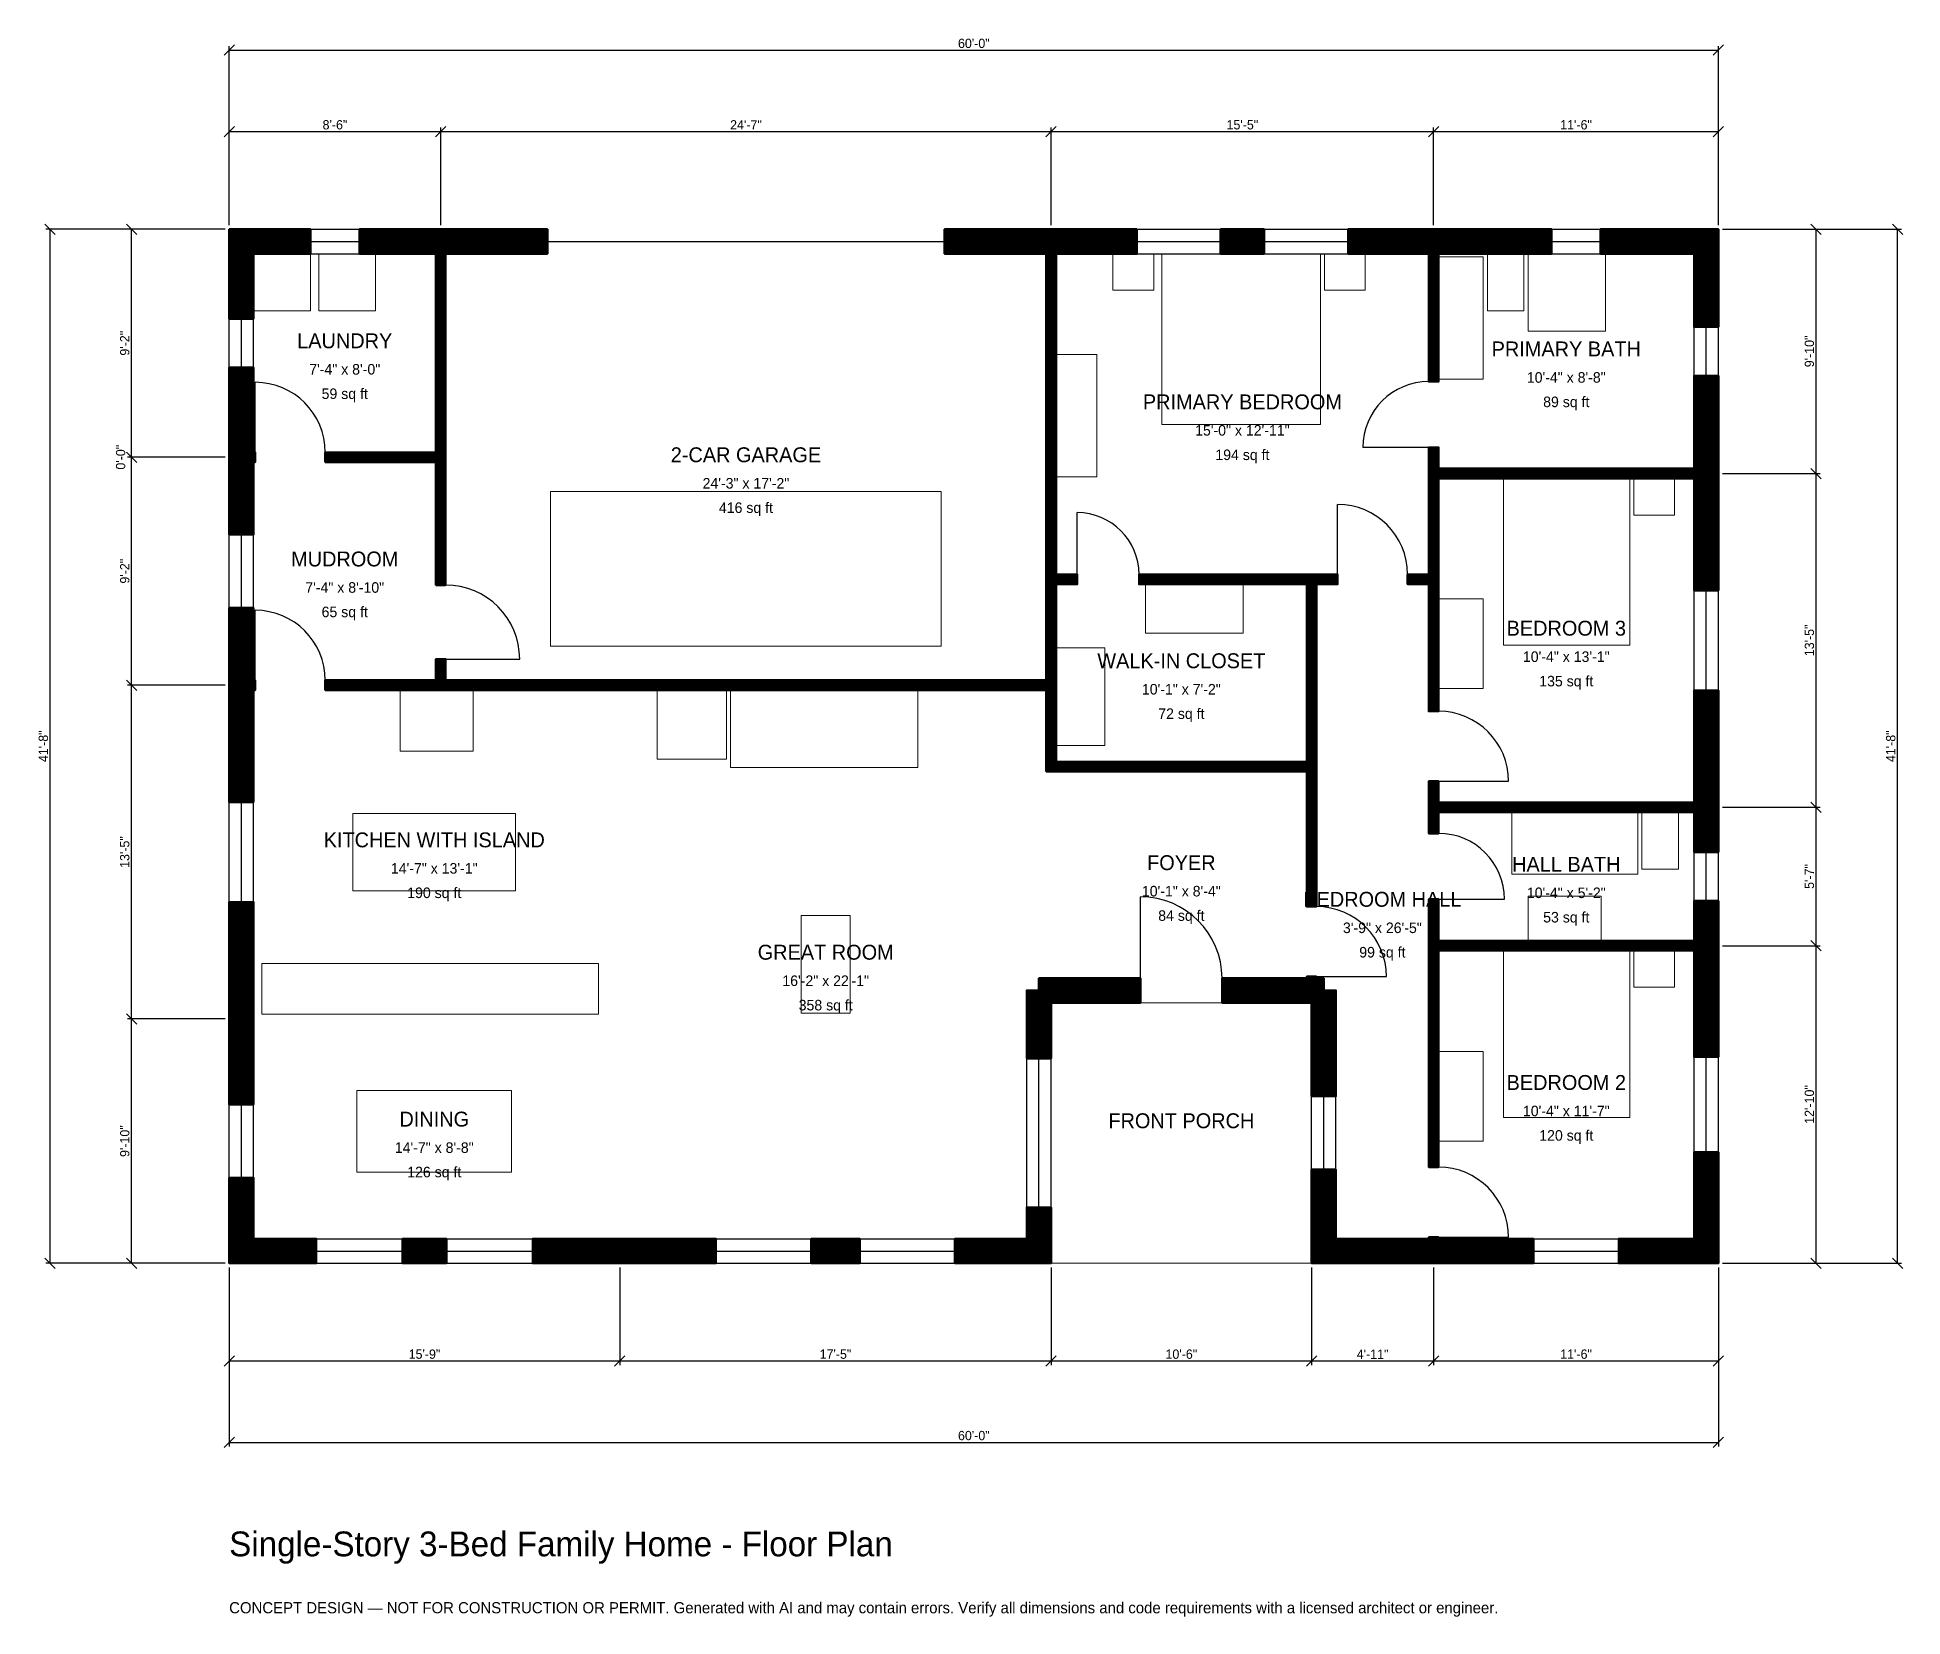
# Model space of a CAD drawing. Header units: inches. Extents: x -93 to 810, y -171 to 593.
import ezdxf
from ezdxf.enums import TextEntityAlignment as Align

# ---------------------------------------------------------------- set-up
doc = ezdxf.new("R2010")
doc.units = ezdxf.units.IN
doc.header["$MEASUREMENT"] = 0
doc.linetypes.add('DASHED', pattern=[0.6, 0.5, -0.1])
for name, color, linetype, lineweight in [('A-ANNO-DIMS', 1, 'Continuous', 13), ('A-ANNO-TEXT', 7, 'Continuous', 18), ('A-AREA-IDEN', 7, 'Continuous', 18), ('A-DOOR', 2, 'Continuous', 25), ('A-FLOR-FIXT', 9, 'Continuous', 13), ('A-FURN', 9, 'Continuous', 13), ('A-GLAZ', 4, 'Continuous', 25), ('A-SITE-PAVE', 8, 'Continuous', 13), ('A-WALL', 7, 'Continuous', 50), ('A-WALL-PATT', 8, 'Continuous', 13)]:
    doc.layers.add(name, color=color, linetype=linetype, lineweight=lineweight)
doc.dimstyles.new('PLAN', dxfattribs={"dimtxt": 4.5, "dimasz": 3, "dimexe": 2, "dimexo": 2, "dimgap": 1, "dimtad": 1, "dimdec": 0, "dimlunit": 4, "dimtsz": 2.5, "dimcen": 2.5, "dimclrd": 1, "dimclre": 1, "dimazin": 3, "dimtfac": 1, "dimtmove": 0, "dimatfit": 3})

msp = doc.modelspace()

# ---------------------------------------------------------------- hatches: boundary and pattern name
at = {"layer": 'A-WALL-PATT'}
h = msp.add_hatch(dxfattribs=at)
h.set_pattern_fill('ANSI31', color=8, scale=0.8)
h.paths.add_polyline_path([(351.1155, 0), (351.1155, 11.811), (385.8268, 11.811), (385.8268, 26.9685), (397.6378, 26.9685), (397.6378, 11.811), (397.6378, 11.811), (397.6378, 0), (397.6378, 0), (397.6378, 0), (385.8268, 0), (385.8268, 0), (351.1155, 0)])
h.paths.add_polyline_path([(281.5617, 0), (281.5617, 11.811), (305.0525, 11.811), (305.0525, 0), (281.5617, 0)])
h.paths.add_polyline_path([(194.8819, 0), (183.0709, 0), (146.8504, 0), (146.8504, 11.811), (183.0709, 11.811), (194.8819, 11.811), (235.4987, 11.811), (235.4987, 0), (194.8819, 0)])
h.paths.add_polyline_path([(83.8583, 0), (83.8583, 11.811), (105.1181, 11.811), (105.1181, 0), (83.8583, 0)])
h.paths.add_polyline_path([(11.811, 0), (11.811, 0), (0, 0), (0, 0), (0, 0), (0, 0), (0, 11.811), (0, 11.811), (0, 41.3386), (11.811, 41.3386), (11.811, 11.811), (42.126, 11.811), (42.126, 0), (11.811, 0)])
h.paths.add_polyline_path([(0, 112.2047), (0, 124.0157), (0, 174.6063), (11.811, 174.6063), (11.811, 124.0157), (11.811, 112.2047), (11.811, 76.7717), (0, 76.7717), (0, 112.2047)])
h.paths.add_polyline_path([(0, 273.622), (0, 277.1654), (0, 277.1654), (0, 281.8898), (0, 281.8898), (0, 285.4331), (0, 316.9291), (11.811, 316.9291), (11.811, 285.4331), (11.811, 281.8898), (12.5984, 281.8898), (12.5984, 277.1654), (11.811, 277.1654), (11.811, 273.622), (11.811, 223.0315), (0, 223.0315), (0, 273.622)])
h.paths.add_polyline_path([(0, 383.8583), (0, 387.4016), (0, 387.4016), (0, 392.126), (0, 392.126), (0, 395.6693), (0, 433.0709), (11.811, 433.0709), (11.811, 395.6693), (11.811, 392.126), (12.5984, 392.126), (12.5984, 387.4016), (11.811, 387.4016), (11.811, 383.8583), (11.811, 352.3622), (0, 352.3622), (0, 383.8583)])
h.paths.add_polyline_path([(0, 488.189), (0, 488.189), (0, 500), (0, 500), (0, 500), (11.811, 500), (11.811, 500), (39.3701, 500), (39.3701, 488.189), (11.811, 488.189), (11.811, 456.6929), (0, 456.6929), (0, 488.189)])
h.paths.add_polyline_path([(96.4567, 500), (100, 500), (100, 500), (104.7244, 500), (104.7244, 500), (108.2677, 500), (153.937, 500), (153.937, 488.189), (108.2677, 488.189), (104.7244, 488.189), (104.7244, 392.126), (104.7244, 387.4016), (104.7244, 387.4016), (104.7244, 327.9528), (100, 327.9528), (100, 387.4016), (46.4567, 387.4016), (46.4567, 392.126), (100, 392.126), (100, 488.189), (96.4567, 488.189), (62.9921, 488.189), (62.9921, 500), (96.4567, 500)])
h.paths.add_polyline_path([(391.7323, 500), (395.2756, 500), (395.2756, 500), (400, 500), (400, 500), (403.5433, 500), (439.042, 500), (439.042, 488.189), (403.5433, 488.189), (400, 488.189), (400, 333.0709), (410.2362, 333.0709), (410.2362, 328.3465), (400, 328.3465), (400, 281.8898), (400, 277.1654), (400, 242.5197), (521.2598, 242.5197), (521.2598, 328.3465), (440.1575, 328.3465), (440.1575, 333.0709), (521.2598, 333.0709), (521.2598, 333.0709), (536.2205, 333.0709), (536.2205, 328.3465), (525.9843, 328.3465), (525.9843, 328.3465), (525.9843, 242.5197), (525.9843, 237.7953), (525.9843, 172.4409), (521.2598, 172.4409), (521.2598, 237.7953), (400, 237.7953), (395.2756, 237.7953), (395.2756, 242.5197), (395.2756, 277.1654), (191.3386, 277.1654), (186.6142, 277.1654), (104.7244, 277.1654), (100, 277.1654), (46.4567, 277.1654), (46.4567, 281.8898), (100, 281.8898), (100, 292.126), (104.7244, 292.126), (104.7244, 281.8898), (186.6142, 281.8898), (191.3386, 281.8898), (395.2756, 281.8898), (395.2756, 328.3465), (395.2756, 328.3465), (395.2756, 333.0709), (395.2756, 488.189), (391.7323, 488.189), (346.063, 488.189), (346.063, 500), (391.7323, 500)])
h.paths.add_polyline_path([(500.7218, 500), (500.7218, 488.189), (479.5932, 488.189), (479.5932, 500), (500.7218, 500)])
h.paths.add_polyline_path([(576.7717, 500), (580.315, 500), (580.315, 500), (585.0394, 500), (585.0394, 500), (588.5827, 500), (639.7638, 500), (639.7638, 488.189), (588.5827, 488.189), (585.0394, 488.189), (585.0394, 426.378), (580.315, 426.378), (580.315, 488.189), (576.7717, 488.189), (541.273, 488.189), (541.273, 500), (576.7717, 500)])
h.paths.add_polyline_path([(708.6614, 500), (708.6614, 500), (720.4724, 500), (720.4724, 500), (720.4725, 500), (720.4725, 488.189), (720.4724, 488.189), (720.4724, 452.7559), (708.6614, 452.7559), (708.6614, 488.189), (663.3858, 488.189), (663.3858, 500), (708.6614, 500)])
h.paths.add_polyline_path([(720.4724, 387.7953), (720.4724, 384.252), (720.4725, 384.252), (720.4725, 379.5276), (720.4724, 379.5276), (720.4724, 375.9843), (720.4724, 325.3937), (708.6614, 325.3937), (708.6614, 375.9843), (708.6614, 379.5276), (585.0394, 379.5276), (585.0394, 333.0709), (585.0394, 328.3465), (585.0394, 266.9291), (580.315, 266.9291), (580.315, 328.3465), (570.0787, 328.3465), (570.0787, 333.0709), (580.315, 333.0709), (580.315, 379.5276), (580.315, 384.252), (580.315, 394.4882), (585.0394, 394.4882), (585.0394, 384.252), (708.6614, 384.252), (708.6614, 387.7953), (708.6614, 429.1339), (720.4724, 429.1339), (720.4724, 387.7953)])
h.paths.add_polyline_path([(720.4724, 226.378), (720.4724, 222.8346), (720.4725, 222.8346), (720.4725, 218.1102), (720.4724, 218.1102), (720.4724, 214.5669), (720.4724, 198.8189), (708.6614, 198.8189), (708.6614, 214.5669), (708.6614, 218.1102), (585.0394, 218.1102), (585.0394, 207.874), (580.315, 207.874), (580.315, 218.1102), (580.315, 222.8346), (580.315, 233.0709), (585.0394, 233.0709), (585.0394, 222.8346), (708.6614, 222.8346), (708.6614, 226.378), (708.6614, 276.9685), (720.4724, 276.9685), (720.4724, 226.378)])
h.paths.add_polyline_path([(720.4724, 159.4488), (720.4724, 155.9055), (720.4725, 155.9055), (720.4725, 151.1811), (720.4724, 151.1811), (720.4724, 147.6378), (720.4724, 99.8031), (708.6614, 99.8031), (708.6614, 147.6378), (708.6614, 151.1811), (585.0394, 151.1811), (585.0394, 46.4567), (580.315, 46.4567), (580.315, 151.1811), (580.315, 155.9055), (580.315, 175.9843), (585.0394, 175.9843), (585.0394, 155.9055), (708.6614, 155.9055), (708.6614, 159.4488), (708.6614, 175.1969), (720.4724, 175.1969), (720.4724, 159.4488)])
h.paths.add_polyline_path([(720.4724, 11.811), (720.4725, 11.811), (720.4725, 0), (720.4724, 0), (720.4724, 0), (708.6614, 0), (708.6614, 0), (672.2441, 0), (672.2441, 11.811), (708.6614, 11.811), (708.6614, 53.7402), (720.4724, 53.7402), (720.4724, 11.811)])
h.paths.add_polyline_path([(588.5827, 0), (585.0394, 0), (585.0394, 0), (580.315, 0), (580.315, 0), (576.7717, 0), (535.4331, 0), (535.4331, 0), (523.622, 0), (523.622, 0), (523.622, 0), (523.622, 11.811), (523.622, 11.811), (523.622, 45.2756), (535.4331, 45.2756), (535.4331, 11.811), (576.7717, 11.811), (580.315, 11.811), (580.315, 12.5984), (585.0394, 12.5984), (585.0394, 11.811), (588.5827, 11.811), (630.9055, 11.811), (630.9055, 0), (588.5827, 0)])
h.paths.add_polyline_path([(523.622, 123.622), (523.622, 123.622), (523.622, 125.9842), (521.2598, 125.9842), (521.2598, 125.9843), (480.315, 125.9843), (480.315, 137.7953), (521.2598, 137.7953), (521.2598, 138.5827), (525.9843, 138.5827), (525.9843, 137.7953), (529.5276, 137.7953), (529.5276, 131.8898), (535.4331, 131.8898), (535.4331, 80.7087), (523.622, 80.7087), (523.622, 123.622)])
h.paths.add_polyline_path([(397.6378, 125.9843), (397.6378, 99.0157), (385.8268, 99.0157), (385.8268, 131.8898), (391.7323, 131.8898), (391.7323, 137.7953), (440.9449, 137.7953), (440.9449, 125.9843), (397.6378, 125.9843)])

# ---------------------------------------------------------------- linework, layer by layer
at = {"layer": 'A-DOOR', "linetype": 'DASHED'}
msp.add_line((153.937, 494.0945), (346.063, 494.0945), dxfattribs=at)
at = {"layer": 'A-DOOR'}
for p, q in [((12.5984, 392.126), (12.5984, 425.9843)), ((580.315, 394.4882), (548.4252, 394.4882)), ((410.2362, 333.0709), (410.2362, 362.9921)), ((536.2205, 333.0709), (536.2205, 366.9291)), ((12.5984, 281.8898), (12.5984, 315.748)), ((104.7244, 292.126), (140.5512, 292.126)), ((585.0394, 233.0709), (618.8976, 233.0709)), ((440.9449, 137.7953), (440.9449, 177.1654)), ((585.0394, 175.9843), (616.9291, 175.9843)), ((525.9843, 138.5827), (559.8425, 138.5827)), ((585.0394, 12.5984), (618.8976, 12.5984))]:
    msp.add_line(p, q, dxfattribs=at)
for centre, radius, start, end in [((12.5984, 392.126), 33.8583, 0, 90), ((580.315, 394.4882), 31.8898, 90, 180), ((410.2362, 333.0709), 29.9213, 0, 90), ((536.2205, 333.0709), 33.8583, 0, 90), ((104.7244, 292.126), 35.8268, 0, 90), ((12.5984, 281.8898), 33.8583, 0, 90), ((585.0394, 233.0709), 33.8583, 0, 90), ((585.0394, 175.9843), 31.8898, 0, 90), ((440.9449, 137.7953), 39.3701, 0, 90), ((525.9843, 138.5827), 33.8583, 0, 90), ((585.0394, 12.5984), 33.8583, 0, 90)]:
    msp.add_arc(centre, radius, start, end, dxfattribs=at)
at = {"layer": 'A-FLOR-FIXT'}
for points in [[(608.6614, 460.6299), (626.378, 460.6299), (626.378, 488.189), (608.6614, 488.189)], [(628.3465, 450.7874), (665.748, 450.7874), (665.748, 488.189), (628.3465, 488.189)], [(585.0394, 427.5591), (606.6929, 427.5591), (606.6929, 486.6142), (585.0394, 486.6142)], [(59.8425, 180.1181), (138.5827, 180.1181), (138.5827, 217.5197), (59.8425, 217.5197)], [(620.4724, 188.189), (681.4961, 188.189), (681.4961, 218.1102), (620.4724, 218.1102)], [(683.4646, 190.5512), (701.1811, 190.5512), (701.1811, 218.1102), (683.4646, 218.1102)], [(628.3465, 155.9055), (663.7795, 155.9055), (663.7795, 177.5591), (628.3465, 177.5591)], [(15.748, 120.4724), (178.7402, 120.4724), (178.7402, 144.8819), (15.748, 144.8819)]]:
    msp.add_lwpolyline(points, close=True, dxfattribs=at)
at = {"layer": 'A-FURN'}
for points in [[(11.811, 460.6299), (39.3701, 460.6299), (39.3701, 488.189), (11.811, 488.189)], [(43.3071, 460.6299), (70.8661, 460.6299), (70.8661, 488.189), (43.3071, 488.189)], [(427.5591, 470.4724), (447.2441, 470.4724), (447.2441, 488.189), (427.5591, 488.189)], [(451.1811, 405.5118), (527.9528, 405.5118), (527.9528, 488.189), (451.1811, 488.189)], [(529.9213, 470.4724), (549.6063, 470.4724), (549.6063, 488.189), (529.9213, 488.189)], [(400, 380.315), (419.685, 380.315), (419.685, 439.3701), (400, 439.3701)], [(616.5354, 298.8189), (677.5591, 298.8189), (677.5591, 379.5276), (616.5354, 379.5276)], [(679.5276, 361.811), (699.2126, 361.811), (699.2126, 379.5276), (679.5276, 379.5276)], [(155.5118, 298.4252), (344.4882, 298.4252), (344.4882, 373.2283), (155.5118, 373.2283)], [(443.3071, 304.7244), (490.5512, 304.7244), (490.5512, 328.3465), (443.3071, 328.3465)], [(585.0394, 277.9528), (606.6929, 277.9528), (606.6929, 321.2598), (585.0394, 321.2598)], [(400, 250.3937), (423.622, 250.3937), (423.622, 297.6378), (400, 297.6378)], [(82.6772, 247.6378), (118.1102, 247.6378), (118.1102, 277.1654), (82.6772, 277.1654)], [(207.0866, 243.7008), (240.5512, 243.7008), (240.5512, 277.1654), (207.0866, 277.1654)], [(242.5197, 239.7638), (333.0709, 239.7638), (333.0709, 277.1654), (242.5197, 277.1654)], [(276.7717, 120.8661), (300.3937, 120.8661), (300.3937, 168.1102), (276.7717, 168.1102)], [(616.5354, 70.4724), (677.5591, 70.4724), (677.5591, 151.1811), (616.5354, 151.1811)], [(679.5276, 133.4646), (699.2126, 133.4646), (699.2126, 151.1811), (679.5276, 151.1811)], [(585.0394, 59.0551), (606.6929, 59.0551), (606.6929, 102.3622), (585.0394, 102.3622)], [(61.811, 44.0945), (136.6142, 44.0945), (136.6142, 83.4646), (61.811, 83.4646)]]:
    msp.add_lwpolyline(points, close=True, dxfattribs=at)
at = {"layer": 'A-GLAZ'}
for p, q in [((39.3701, 500), (62.9921, 500)), ((439.042, 500), (479.5932, 500)), ((500.7218, 500), (541.273, 500)), ((639.7638, 500), (663.3858, 500)), ((39.3701, 494.0945), (62.9921, 494.0945)), ((39.3701, 488.189), (62.9921, 488.189)), ((439.042, 494.0945), (479.5932, 494.0945)), ((439.042, 488.189), (479.5932, 488.189)), ((500.7218, 494.0945), (541.273, 494.0945)), ((500.7218, 488.189), (541.273, 488.189)), ((639.7638, 494.0945), (663.3858, 494.0945)), ((639.7638, 488.189), (663.3858, 488.189)), ((0, 433.0709), (0, 456.6929)), ((5.9055, 433.0709), (5.9055, 456.6929)), ((11.811, 433.0709), (11.811, 456.6929)), ((708.6614, 429.1339), (708.6614, 452.7559)), ((714.5669, 429.1339), (714.5669, 452.7559)), ((720.4724, 429.1339), (720.4724, 452.7559)), ((0, 316.9291), (0, 352.3622)), ((5.9055, 316.9291), (5.9055, 352.3622)), ((11.811, 316.9291), (11.811, 352.3622)), ((708.6614, 276.9685), (708.6614, 325.3937)), ((714.5669, 276.9685), (714.5669, 325.3937)), ((720.4724, 276.9685), (720.4724, 325.3937)), ((0, 174.6063), (0, 223.0315)), ((5.9055, 174.6063), (5.9055, 223.0315)), ((11.811, 174.6063), (11.811, 223.0315)), ((708.6614, 175.1969), (708.6614, 198.8189)), ((714.5669, 175.1969), (714.5669, 198.8189)), ((720.4724, 175.1969), (720.4724, 198.8189)), ((708.6614, 53.7402), (708.6614, 99.8031)), ((714.5669, 53.7402), (714.5669, 99.8031)), ((720.4724, 53.7402), (720.4724, 99.8031)), ((385.8268, 26.9685), (385.8268, 99.0157)), ((391.7323, 26.9685), (391.7323, 99.0157)), ((397.6378, 26.9685), (397.6378, 99.0157)), ((0, 41.3386), (0, 76.7717)), ((5.9055, 41.3386), (5.9055, 76.7717)), ((11.811, 41.3386), (11.811, 76.7717)), ((523.622, 45.2756), (523.622, 80.7087)), ((529.5276, 45.2756), (529.5276, 80.7087)), ((535.4331, 45.2756), (535.4331, 80.7087)), ((42.126, 11.811), (83.8583, 11.811)), ((105.1181, 11.811), (146.8504, 11.811)), ((235.4987, 11.811), (281.5617, 11.811)), ((305.0525, 11.811), (351.1155, 11.811)), ((630.9055, 11.811), (672.2441, 11.811)), ((42.126, 5.9055), (83.8583, 5.9055)), ((42.126, 0), (83.8583, 0)), ((105.1181, 5.9055), (146.8504, 5.9055)), ((105.1181, 0), (146.8504, 0)), ((235.4987, 5.9055), (281.5617, 5.9055)), ((235.4987, 0), (281.5617, 0)), ((305.0525, 5.9055), (351.1155, 5.9055)), ((305.0525, 0), (351.1155, 0)), ((630.9055, 5.9055), (672.2441, 5.9055)), ((630.9055, 0), (672.2441, 0))]:
    msp.add_line(p, q, dxfattribs=at)
at = {"layer": 'A-SITE-PAVE', "linetype": 'DASHED'}
msp.add_lwpolyline([(397.6378, 0), (523.622, 0), (523.622, 125.9843), (397.6378, 125.9843)], close=True, dxfattribs=at)
at = {"layer": 'A-WALL'}
for points in [[(0, 488.189), (0, 488.189), (0, 500), (0, 500), (0, 500), (11.811, 500), (11.811, 500), (39.3701, 500), (39.3701, 488.189), (11.811, 488.189), (11.811, 456.6929), (0, 456.6929), (0, 488.189)], [(96.4567, 500), (100, 500), (100, 500), (104.7244, 500), (104.7244, 500), (108.2677, 500), (153.937, 500), (153.937, 488.189), (108.2677, 488.189), (104.7244, 488.189), (104.7244, 392.126), (104.7244, 387.4016), (104.7244, 387.4016), (104.7244, 327.9528), (100, 327.9528), (100, 387.4016), (46.4567, 387.4016), (46.4567, 392.126), (100, 392.126), (100, 488.189), (96.4567, 488.189), (62.9921, 488.189), (62.9921, 500), (96.4567, 500)], [(391.7323, 500), (395.2756, 500), (395.2756, 500), (400, 500), (400, 500), (403.5433, 500), (439.042, 500), (439.042, 488.189), (403.5433, 488.189), (400, 488.189), (400, 333.0709), (410.2362, 333.0709), (410.2362, 328.3465), (400, 328.3465), (400, 281.8898), (400, 277.1654), (400, 242.5197), (521.2598, 242.5197), (521.2598, 328.3465), (440.1575, 328.3465), (440.1575, 333.0709), (521.2598, 333.0709), (521.2598, 333.0709), (536.2205, 333.0709), (536.2205, 328.3465), (525.9843, 328.3465), (525.9843, 328.3465), (525.9843, 242.5197), (525.9843, 237.7953), (525.9843, 172.4409), (521.2598, 172.4409), (521.2598, 237.7953), (400, 237.7953), (395.2756, 237.7953), (395.2756, 242.5197), (395.2756, 277.1654), (191.3386, 277.1654), (186.6142, 277.1654), (104.7244, 277.1654), (100, 277.1654), (46.4567, 277.1654), (46.4567, 281.8898), (100, 281.8898), (100, 292.126), (104.7244, 292.126), (104.7244, 281.8898), (186.6142, 281.8898), (191.3386, 281.8898), (395.2756, 281.8898), (395.2756, 328.3465), (395.2756, 328.3465), (395.2756, 333.0709), (395.2756, 488.189), (391.7323, 488.189), (346.063, 488.189), (346.063, 500), (391.7323, 500)], [(500.7218, 500), (500.7218, 488.189), (479.5932, 488.189), (479.5932, 500), (500.7218, 500)], [(576.7717, 500), (580.315, 500), (580.315, 500), (585.0394, 500), (585.0394, 500), (588.5827, 500), (639.7638, 500), (639.7638, 488.189), (588.5827, 488.189), (585.0394, 488.189), (585.0394, 426.378), (580.315, 426.378), (580.315, 488.189), (576.7717, 488.189), (541.273, 488.189), (541.273, 500), (576.7717, 500)], [(708.6614, 500), (708.6614, 500), (720.4724, 500), (720.4724, 500), (720.4725, 500), (720.4725, 488.189), (720.4724, 488.189), (720.4724, 452.7559), (708.6614, 452.7559), (708.6614, 488.189), (663.3858, 488.189), (663.3858, 500), (708.6614, 500)], [(0, 383.8583), (0, 387.4016), (0, 387.4016), (0, 392.126), (0, 392.126), (0, 395.6693), (0, 433.0709), (11.811, 433.0709), (11.811, 395.6693), (11.811, 392.126), (12.5984, 392.126), (12.5984, 387.4016), (11.811, 387.4016), (11.811, 383.8583), (11.811, 352.3622), (0, 352.3622), (0, 383.8583)], [(720.4724, 387.7953), (720.4724, 384.252), (720.4725, 384.252), (720.4725, 379.5276), (720.4724, 379.5276), (720.4724, 375.9843), (720.4724, 325.3937), (708.6614, 325.3937), (708.6614, 375.9843), (708.6614, 379.5276), (585.0394, 379.5276), (585.0394, 333.0709), (585.0394, 328.3465), (585.0394, 266.9291), (580.315, 266.9291), (580.315, 328.3465), (570.0787, 328.3465), (570.0787, 333.0709), (580.315, 333.0709), (580.315, 379.5276), (580.315, 384.252), (580.315, 394.4882), (585.0394, 394.4882), (585.0394, 384.252), (708.6614, 384.252), (708.6614, 387.7953), (708.6614, 429.1339), (720.4724, 429.1339), (720.4724, 387.7953)], [(0, 273.622), (0, 277.1654), (0, 277.1654), (0, 281.8898), (0, 281.8898), (0, 285.4331), (0, 316.9291), (11.811, 316.9291), (11.811, 285.4331), (11.811, 281.8898), (12.5984, 281.8898), (12.5984, 277.1654), (11.811, 277.1654), (11.811, 273.622), (11.811, 223.0315), (0, 223.0315), (0, 273.622)], [(720.4724, 226.378), (720.4724, 222.8346), (720.4725, 222.8346), (720.4725, 218.1102), (720.4724, 218.1102), (720.4724, 214.5669), (720.4724, 198.8189), (708.6614, 198.8189), (708.6614, 214.5669), (708.6614, 218.1102), (585.0394, 218.1102), (585.0394, 207.874), (580.315, 207.874), (580.315, 218.1102), (580.315, 222.8346), (580.315, 233.0709), (585.0394, 233.0709), (585.0394, 222.8346), (708.6614, 222.8346), (708.6614, 226.378), (708.6614, 276.9685), (720.4724, 276.9685), (720.4724, 226.378)], [(0, 112.2047), (0, 124.0157), (0, 174.6063), (11.811, 174.6063), (11.811, 124.0157), (11.811, 112.2047), (11.811, 76.7717), (0, 76.7717), (0, 112.2047)], [(720.4724, 159.4488), (720.4724, 155.9055), (720.4725, 155.9055), (720.4725, 151.1811), (720.4724, 151.1811), (720.4724, 147.6378), (720.4724, 99.8031), (708.6614, 99.8031), (708.6614, 147.6378), (708.6614, 151.1811), (585.0394, 151.1811), (585.0394, 46.4567), (580.315, 46.4567), (580.315, 151.1811), (580.315, 155.9055), (580.315, 175.9843), (585.0394, 175.9843), (585.0394, 155.9055), (708.6614, 155.9055), (708.6614, 159.4488), (708.6614, 175.1969), (720.4724, 175.1969), (720.4724, 159.4488)], [(397.6378, 125.9843), (397.6378, 99.0157), (385.8268, 99.0157), (385.8268, 131.8898), (391.7323, 131.8898), (391.7323, 137.7953), (440.9449, 137.7953), (440.9449, 125.9843), (397.6378, 125.9843)], [(523.622, 123.622), (523.622, 123.622), (523.622, 125.9842), (521.2598, 125.9842), (521.2598, 125.9843), (480.315, 125.9843), (480.315, 137.7953), (521.2598, 137.7953), (521.2598, 138.5827), (525.9843, 138.5827), (525.9843, 137.7953), (529.5276, 137.7953), (529.5276, 131.8898), (535.4331, 131.8898), (535.4331, 80.7087), (523.622, 80.7087), (523.622, 123.622)], [(588.5827, 0), (585.0394, 0), (585.0394, 0), (580.315, 0), (580.315, 0), (576.7717, 0), (535.4331, 0), (535.4331, 0), (523.622, 0), (523.622, 0), (523.622, 0), (523.622, 11.811), (523.622, 11.811), (523.622, 45.2756), (535.4331, 45.2756), (535.4331, 11.811), (576.7717, 11.811), (580.315, 11.811), (580.315, 12.5984), (585.0394, 12.5984), (585.0394, 11.811), (588.5827, 11.811), (630.9055, 11.811), (630.9055, 0), (588.5827, 0)], [(720.4724, 11.811), (720.4725, 11.811), (720.4725, 0), (720.4724, 0), (720.4724, 0), (708.6614, 0), (708.6614, 0), (672.2441, 0), (672.2441, 11.811), (708.6614, 11.811), (708.6614, 53.7402), (720.4724, 53.7402), (720.4724, 11.811)], [(11.811, 0), (11.811, 0), (0, 0), (0, 0), (0, 0), (0, 0), (0, 11.811), (0, 11.811), (0, 41.3386), (11.811, 41.3386), (11.811, 11.811), (42.126, 11.811), (42.126, 0), (11.811, 0)], [(351.1155, 0), (351.1155, 11.811), (385.8268, 11.811), (385.8268, 26.9685), (397.6378, 26.9685), (397.6378, 11.811), (397.6378, 11.811), (397.6378, 0), (397.6378, 0), (397.6378, 0), (385.8268, 0), (385.8268, 0), (351.1155, 0)], [(83.8583, 0), (83.8583, 11.811), (105.1181, 11.811), (105.1181, 0), (83.8583, 0)], [(194.8819, 0), (183.0709, 0), (146.8504, 0), (146.8504, 11.811), (183.0709, 11.811), (194.8819, 11.811), (235.4987, 11.811), (235.4987, 0), (194.8819, 0)], [(281.5617, 0), (281.5617, 11.811), (305.0525, 11.811), (305.0525, 0), (281.5617, 0)]]:
    msp.add_lwpolyline(points, close=True, dxfattribs=at)

# ---------------------------------------------------------------- texts
at = {"layer": 'A-ANNO-TEXT'}
for s, height, p in [('Single-Story 3-Bed Family Home - Floor Plan', 12, (0, -141.7323)), ('CONCEPT DESIGN — NOT FOR CONSTRUCTION OR PERMIT. Generated with AI and may contain errors. Verify all dimensions and code requirements with a licensed architect or engineer.', 5.4, (0, -169.2913))]:
    msp.add_text(s, height=height, dxfattribs=at).set_placement(p)
at = {"layer": 'A-AREA-IDEN'}
for s, height, p in [('LAUNDRY', 7.2, (55.9055, 446.063)), ('PRIMARY BATH', 7.2, (646.8504, 442.126)), ('7\'-4" x 8\'-0"', 5.1, (55.9055, 432.2835)), ('10\'-4" x 8\'-8"', 5.1, (646.8504, 428.3465)), ('59 sq ft', 5.1, (55.9055, 420.4724)), ('PRIMARY BEDROOM', 7.2, (490.1575, 416.5354)), ('89 sq ft', 5.1, (646.8504, 416.5354)), ('15\'-0" x 12\'-11"', 5.1, (490.1575, 402.7559)), ('2-CAR GARAGE', 7.2, (250, 390.9449)), ('194 sq ft', 5.1, (490.1575, 390.9449)), ('24\'-3" x 17\'-2"', 5.1, (250, 377.1654)), ('416 sq ft', 5.1, (250, 365.3543)), ('MUDROOM', 7.2, (55.9055, 340.5512)), ('7\'-4" x 8\'-10"', 5.1, (55.9055, 326.7717)), ('65 sq ft', 5.1, (55.9055, 314.9606)), ('BEDROOM 3', 7.2, (646.8504, 307.0866)), ('WALK-IN CLOSET', 7.2, (460.6299, 291.3386)), ('10\'-4" x 13\'-1"', 5.1, (646.8504, 293.3071)), ('10\'-1" x 7\'-2"', 5.1, (460.6299, 277.5591)), ('135 sq ft', 5.1, (646.8504, 281.4961)), ('72 sq ft', 5.1, (460.6299, 265.748)), ('KITCHEN WITH ISLAND', 7.2, (99.2126, 204.7244)), ('14\'-7" x 13\'-1"', 5.1, (99.2126, 190.9449)), ('FOYER', 7.2, (460.6299, 193.7008)), ('HALL BATH', 7.2, (646.8504, 192.9134)), ('190 sq ft', 5.1, (99.2126, 179.1339)), ('10\'-1" x 8\'-4"', 5.1, (460.6299, 179.9213)), ('10\'-4" x 5\'-2"', 5.1, (646.8504, 179.1339)), ('BEDROOM HALL', 7.2, (557.874, 175.9843)), ('84 sq ft', 5.1, (460.6299, 168.1102)), ('3\'-9" x 26\'-5"', 5.1, (557.874, 162.2047)), ('53 sq ft', 5.1, (646.8504, 167.3228)), ('GREAT ROOM', 7.2, (288.5827, 150.3937)), ('99 sq ft', 5.1, (557.874, 150.3937)), ('16\'-2" x 22\'-1"', 5.1, (288.5827, 136.6142)), ('358 sq ft', 5.1, (288.5827, 124.8031)), ('BEDROOM 2', 7.2, (646.8504, 87.4016)), ('DINING', 7.2, (99.2126, 69.685)), ('FRONT PORCH', 7.2, (460.6299, 68.8976)), ('10\'-4" x 11\'-7"', 5.1, (646.8504, 73.622)), ('120 sq ft', 5.1, (646.8504, 61.811)), ('14\'-7" x 8\'-8"', 5.1, (99.2126, 55.9055)), ('126 sq ft', 5.1, (99.2126, 44.0945))]:
    msp.add_text(s, height=height, dxfattribs=at).set_placement(p, align=Align.MIDDLE_CENTER)

# ---------------------------------------------------------------- dimensions: what is measured, and where the dimension line sits
at = {"layer": 'A-ANNO-DIMS'}
for base, p1, p2, text in [((0, 586.6142), (0, 500), (720.4724, 500), '60\'-0"'), ((0, 547.2441), (0, 500), (102.3622, 500), '8\'-6"'), ((102.3622, 547.2441), (102.3622, 500), (397.6378, 500), '24\'-7"'), ((397.6378, 547.2441), (397.6378, 500), (582.6772, 500), '15\'-5"'), ((582.6772, 547.2441), (582.6772, 500), (720.4724, 500), '11\'-6"'), ((0, -47.2441), (0, 0), (188.9764, 0), '15\'-9"'), ((0, -86.6142), (0, 0), (720.4724, 0), '60\'-0"'), ((188.9764, -47.2441), (188.9764, 0), (397.6378, 0), '17\'-5"'), ((397.6378, -47.2441), (397.6378, 0), (523.622, 0), '10\'-6"'), ((523.622, -47.2441), (523.622, 0), (582.6772, 0), '4\'-11"'), ((582.6772, -47.2441), (582.6772, 0), (720.4724, 0), '11\'-6"')]:
    msp.add_linear_dim(base=base, p1=p1, p2=p2, text=text, dimstyle='PLAN', dxfattribs=at).render()
for base, p1, p2, text in [((-86.6142, 0), (0, 0), (0, 500), '41\'-8"'), ((-47.2441, 389.7638), (0, 389.7638), (0, 500), '9\'-2"'), ((767.7165, 381.8898), (720.4724, 381.8898), (720.4724, 500), '9\'-10"'), ((807.0866, 0), (720.4724, 0), (720.4724, 500), '41\'-8"'), ((-47.2441, 389.7638), (0, 389.7638), (0, 389.7638), '0\'-0"'), ((-47.2441, 279.5276), (0, 279.5276), (0, 389.7638), '9\'-2"'), ((767.7165, 220.4724), (720.4724, 220.4724), (720.4724, 381.8898), '13\'-5"'), ((-47.2441, 118.1102), (0, 118.1102), (0, 279.5276), '13\'-5"'), ((767.7165, 153.5433), (720.4724, 153.5433), (720.4724, 220.4724), '5\'-7"'), ((767.7165, 0), (720.4724, 0), (720.4724, 153.5433), '12\'-10"'), ((-47.2441, 0), (0, 0), (0, 118.1102), '9\'-10"')]:
    msp.add_linear_dim(base=base, p1=p1, p2=p2, angle=90, text=text, dimstyle='PLAN', dxfattribs=at).render()

doc.saveas('drawing.dxf')
